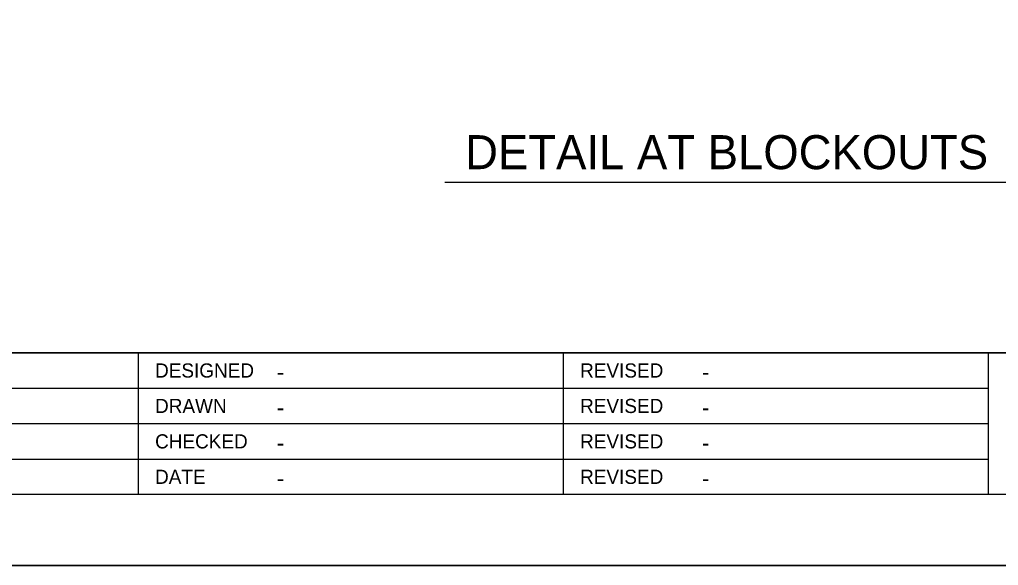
# Model space of a CAD drawing. Extents: x 2133490 to 2172050, y 2138301 to 2145980.
# Drawn here: x 2142356.6 to 2142702, y 2141437.6 to 2141630.1 of the extents above; entities that cross this region are included whole.
import ezdxf

# ---------------------------------------------------------------- set-up
doc = ezdxf.new("R2010")
doc.units = 0
for name, color, linetype in [('ROW_PR_Notes', 7, 'Continuous'), ('Sheets_50 Reference Boundary', 7, 'Continuous'), ('Sheets_General Details', 7, 'Continuous'), ('Sheets_Printer Plotting Border', 7, 'Continuous')]:
    doc.layers.add(name, color=color, linetype=linetype)

msp = doc.modelspace()

# ---------------------------------------------------------------- linework, layer by layer
at = {"layer": 'ROW_PR_Notes'}
msp.add_line((2142506.68, 2141572.73), (2142726.06, 2141572.73), dxfattribs=at)
at = {"layer": 'Sheets_50 Reference Boundary'}
msp.add_lwpolyline([(2142089.66, 2142512.57), (2143664.66, 2142512.57), (2143664.66, 2141512.58), (2142089.66, 2141512.58)], close=True, dxfattribs=at)
at = {"layer": 'Sheets_General Details'}
for p, q in [((2142089.66, 2141512.58), (2143664.66, 2141512.58)), ((2142398.37, 2141512.58), (2142398.37, 2141462.58)), ((2142548.37, 2141512.58), (2142548.37, 2141462.58)), ((2142698.37, 2141512.58), (2142698.37, 2141462.58)), ((2142238.37, 2141500.08), (2142698.37, 2141500.08)), ((2142238.37, 2141487.58), (2142698.37, 2141487.58)), ((2142238.37, 2141475.08), (2142698.37, 2141475.08)), ((2143689.66, 2141437.58), (2141989.66, 2141437.58))]:
    msp.add_line(p, q, dxfattribs=at)
msp.add_lwpolyline([(2142089.66, 2142512.58), (2143664.66, 2142512.58), (2143664.66, 2141462.58), (2142089.66, 2141462.58)], close=True, dxfattribs=at)
at = {"layer": 'Sheets_Printer Plotting Border'}
msp.add_lwpolyline([(2141989.66, 2141437.58), (2143689.66, 2141437.58), (2143689.66, 2142537.58), (2141989.66, 2142537.58)], close=True, dxfattribs=at)

# ---------------------------------------------------------------- texts
at = {"layer": 'ROW_PR_Notes'}
msp.add_text('DETAIL AT BLOCKOUTS', height=12, dxfattribs=at).set_placement((2142513.79, 2141577.33))
at = {"layer": 'Sheets_General Details'}
for s, height, p in [('DESIGNED', 5, (2142404.37, 2141503.83)), ('REVISED', 5, (2142554.37, 2141503.83)), ('-', 6, (2142447.33, 2141502.83)), ('-', 6, (2142597.33, 2141502.83)), ('DRAWN', 5, (2142404.37, 2141491.33)), ('REVISED', 5, (2142554.37, 2141491.33)), ('-', 6, (2142447.33, 2141490.33)), ('-', 6, (2142597.33, 2141490.33)), ('CHECKED', 5, (2142404.37, 2141478.83)), ('REVISED', 5, (2142554.37, 2141478.83)), ('-', 6, (2142447.33, 2141477.83)), ('-', 6, (2142597.33, 2141477.83)), ('DATE', 5, (2142404.37, 2141466.33)), ('REVISED', 5, (2142554.37, 2141466.33)), ('-', 6, (2142447.33, 2141465.33)), ('-', 6, (2142597.33, 2141465.33))]:
    msp.add_text(s, height=height, dxfattribs=at).set_placement(p)

doc.saveas('drawing.dxf')
